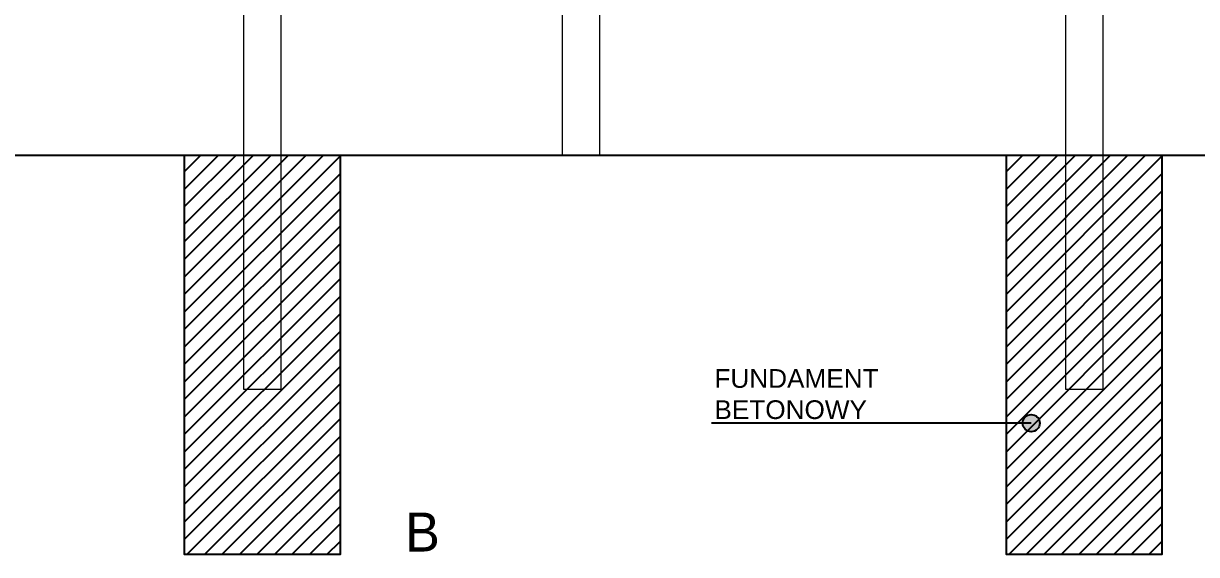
# Model space of a CAD drawing. Header units: millimetres. Extents: x -3033 to 2907, y -1646 to 2554.
# Drawn here: x -1529 to -25, y 823 to 1504 of the extents above; entities that cross this region are included whole.
import ezdxf

# ---------------------------------------------------------------- set-up
doc = ezdxf.new("R2010")
doc.units = ezdxf.units.MM

msp = doc.modelspace()

# ---------------------------------------------------------------- hatches: boundary and pattern name
at = {"ltscale": 0.2}
h = msp.add_hatch(dxfattribs=at)
h.set_pattern_fill('ANSI31', color=256, scale=5, style=0)
h.set_pattern_definition([(45, (-539.615, 390.504), (-11.22532, 11.22532), [])])
h.paths.add_polyline_path([(-1322.46, 1334.9), (-1123.16, 1334.9), (-1123.16, 822.92), (-1322.46, 822.92)])
h = msp.add_hatch(dxfattribs=at)
h.set_pattern_fill('ANSI31', color=256, scale=5, style=0)
h.set_pattern_definition([(45, (513.987, 390.504), (-11.22532, 11.22532), [])])
h.paths.add_polyline_path([(-268.85, 1334.9), (-69.55, 1334.9), (-69.55, 822.92), (-268.85, 822.92)])
h = msp.add_hatch(color=256)
edge = h.paths.add_edge_path()
edge.add_arc((-237.15, 991.4), 11.07, 0, 360)

# ---------------------------------------------------------------- linework, layer by layer
at = {"color": 7, "linetype": 'Continuous', "lineweight": 15}
for p, q in [((-838.27, 2141.13), (-838.27, 1334.9)), ((-789.97, 1334.9), (-789.97, 2141.13)), ((-1246.96, 1649.9), (-1246.96, 1034.9)), ((-1198.66, 1034.9), (-1198.66, 1649.9)), ((-193.35, 1649.9), (-193.35, 1034.9)), ((-145.05, 1034.9), (-145.05, 1649.9)), ((-1246.96, 1334.9), (-1222.81, 1334.9)), ((-1222.81, 1334.9), (-1198.66, 1334.9)), ((-838.27, 1334.9), (-789.97, 1334.9)), ((-193.35, 1334.9), (-169.2, 1334.9)), ((-169.2, 1334.9), (-145.05, 1334.9)), ((-1246.96, 1034.9), (-1198.66, 1034.9)), ((-193.35, 1034.9), (-145.05, 1034.9))]:
    msp.add_line(p, q, dxfattribs=at)
for p, q in [((-2776.57, 1334.9), (761.32, 1334.9)), ((-237.15, 991.4), (-646.91, 991.4))]:
    msp.add_line(p, q)
for points in [[(-1322.46, 1334.9), (-1123.16, 1334.9), (-1123.16, 822.92), (-1322.46, 822.92)], [(-268.85, 1334.9), (-69.55, 1334.9), (-69.55, 822.92), (-268.85, 822.92)]]:
    msp.add_lwpolyline(points, close=True)
msp.add_circle((-237.15, 991.4), 11.07)

# ---------------------------------------------------------------- texts
at = {"insert": (-643.25, 1060.7), "char_height": 24, "width": 550.2111, "attachment_point": 1}
msp.add_mtext('{\\f@Arial Unicode MS|b0|i0|c238|p34;FUNDAMENT\\PBETONOWY}', dxfattribs=at)
at = {"insert": (-1039.88, 876.78), "char_height": 50, "attachment_point": 1}
msp.add_mtext_dynamic_manual_height_columns('B', width=435.0554, gutter_width=12.5, heights=[0], dxfattribs=at)

doc.saveas('drawing.dxf')
